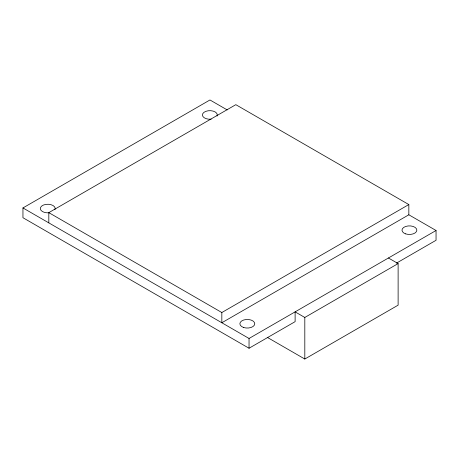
<?xml version="1.0" encoding="UTF-8"?>
<svg xmlns="http://www.w3.org/2000/svg" width="459" height="459" viewBox="0 0 459 459"><rect width="100%" height="100%" fill="white"/><g stroke="black" fill="none" stroke-linecap="round" stroke-linejoin="round"><path stroke-width="0.69" d="M267.23 337.336L304.81 359.03L398.119 305.16L398.119 263.586L304.81 317.462L295.12 311.868L295.12 321.65L249.042 348.249L22.95 217.715L22.95 207.938L209.958 99.97L227.199 109.919M48.815 222.867L48.815 212.643L235.823 104.675L408.837 204.565L408.837 214.789L221.829 322.757L221.829 312.533L408.837 204.565M22.95 207.938L249.042 338.467L436.05 230.498L436.05 240.281L396.473 263.133M408.837 214.789L436.05 230.498M388.429 257.992L398.119 263.586M48.815 212.643L221.829 312.533M304.81 317.462L304.81 359.03M249.042 338.467L249.042 348.249M211.157 119.185A7.442 4.297 0 0 1 202.425 115.083A7.442 4.297 0 0 1 210.727 110.688A7.442 4.297 0 0 1 217.05 116.07M49.681 212.695A7.442 4.297 0 0 1 40.34 208.92A7.442 4.297 0 0 1 48.402 204.266A7.442 4.297 0 0 1 54.942 209.66M243.586 327.479A7.442 4.297 0 0 0 254.751 323.761A7.442 4.297 0 0 0 243.586 320.038A7.442 4.297 0 0 0 243.586 327.479M405.699 233.889A7.442 4.297 0 0 0 416.858 230.166A7.442 4.297 0 0 0 405.699 226.448A7.442 4.297 0 0 0 405.699 233.889"/></g></svg>
